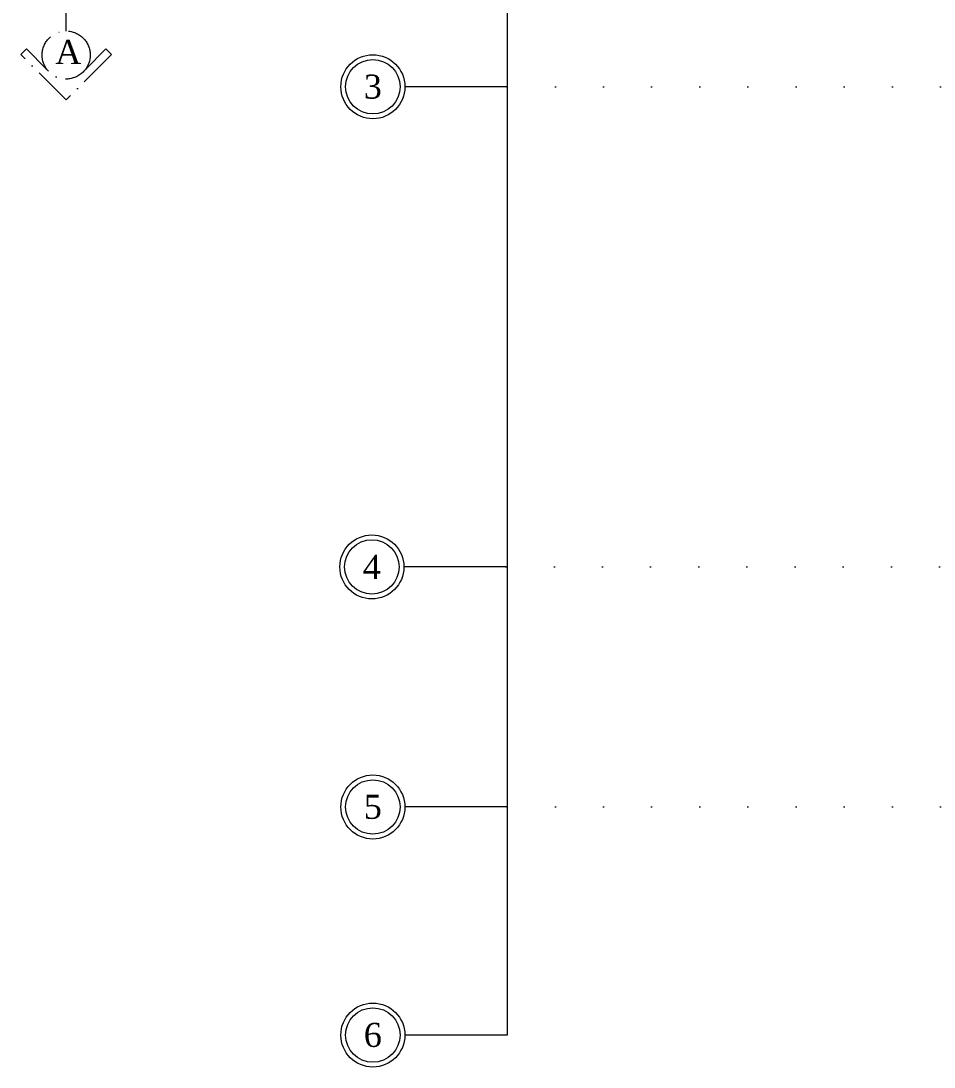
# Model space of a CAD drawing. Header units: millimetres. Extents: x -12161372 to 46643, y -9506984 to 15358.
# Drawn here: x 8100 to 8671, y 5278 to 5931 of the extents above; entities that cross this region are included whole.
import ezdxf

# ---------------------------------------------------------------- set-up
doc = ezdxf.new("R2010")
doc.units = ezdxf.units.MM
doc.linetypes.add('ACAD_ISO07W100', pattern=[3, 0, -3])
doc.linetypes.add('ACAD_ISO10W100', pattern=[18, 12, -3, 0, -3])
doc.layers.add('garis potongan', color=3, linetype='ACAD_ISO10W100', lineweight=18)
doc.layers.add('teks', color=255, linetype='Continuous', lineweight=5)
doc.styles.add('teks2', font='times.ttf', dxfattribs={"height": 15})

msp = doc.modelspace()

# ---------------------------------------------------------------- linework, layer by layer
at = {"layer": 'garis potongan', "ltscale": 5}
msp.add_lwpolyline([(8128.646, 5925.082), (8128.646, 5950.082), (10631.192, 5950.082), (10631.192, 5925.082)], dxfattribs=at)
at = {"layer": 'garis potongan', "ltscale": 2}
msp.add_lwpolyline([(8140.884, 5901.348), (8153.438, 5913.902), (8156.973, 5910.366), (8128.689, 5882.082), (8100.405, 5910.366), (8103.94, 5913.902), (8116.494, 5901.348)], dxfattribs=at)
msp.add_circle((8128.689, 5910.082), 15, dxfattribs=at)
at = {"layer": 'teks', "ltscale": 10}
msp.add_line((8404.321, 6275.262), (8404.321, 5297.762), dxfattribs=at)
at = {"layer": 'teks', "ltscale": 0.8}
for p, q in [((8404.321, 5890.262), (8340.364, 5890.262)), ((8403.696, 5590.262), (8339.739, 5590.262)), ((8404.321, 5440.262), (8340.364, 5440.262)), ((8404.321, 5297.762), (8340.364, 5297.762))]:
    msp.add_line(p, q, dxfattribs=at)
at = {"layer": 'teks', "linetype": 'ACAD_ISO07W100', "ltscale": 10}
for p, q in [((8404.321, 5890.262), (9988.847, 5890.262)), ((8403.696, 5590.262), (9981.3, 5590.262)), ((8404.321, 5440.262), (9981.334, 5440.408))]:
    msp.add_line(p, q, dxfattribs=at)
at = {"layer": 'teks'}
for centre, radius in [((8320.364, 5890.262), 20), ((8320.364, 5890.262), 17), ((8319.739, 5590.262), 20), ((8319.739, 5590.262), 17), ((8320.364, 5440.262), 20), ((8320.364, 5440.262), 17), ((8320.364, 5297.762), 20), ((8320.364, 5297.762), 17)]:
    msp.add_circle(centre, radius, dxfattribs=at)

# ---------------------------------------------------------------- texts
at = {"layer": 'teks', "ltscale": 2, "insert": (8130.027, 5911.984), "char_height": 15, "attachment_point": 5, "style": 'teks2'}
msp.add_mtext_dynamic_manual_height_columns('A', width=35.65071, gutter_width=15, heights=[0], dxfattribs=at)
at = {"layer": 'teks', "char_height": 15, "attachment_point": 5, "style": 'teks2'}
for s, insert in [('3', (8320.364, 5890.262)), ('4', (8319.739, 5590.262)), ('5', (8320.364, 5440.262)), ('6', (8320.364, 5297.762))]:
    msp.add_mtext_dynamic_manual_height_columns(s, width=35.65071, gutter_width=15, heights=[0], dxfattribs=dict(at, insert=insert))

doc.saveas('drawing.dxf')
